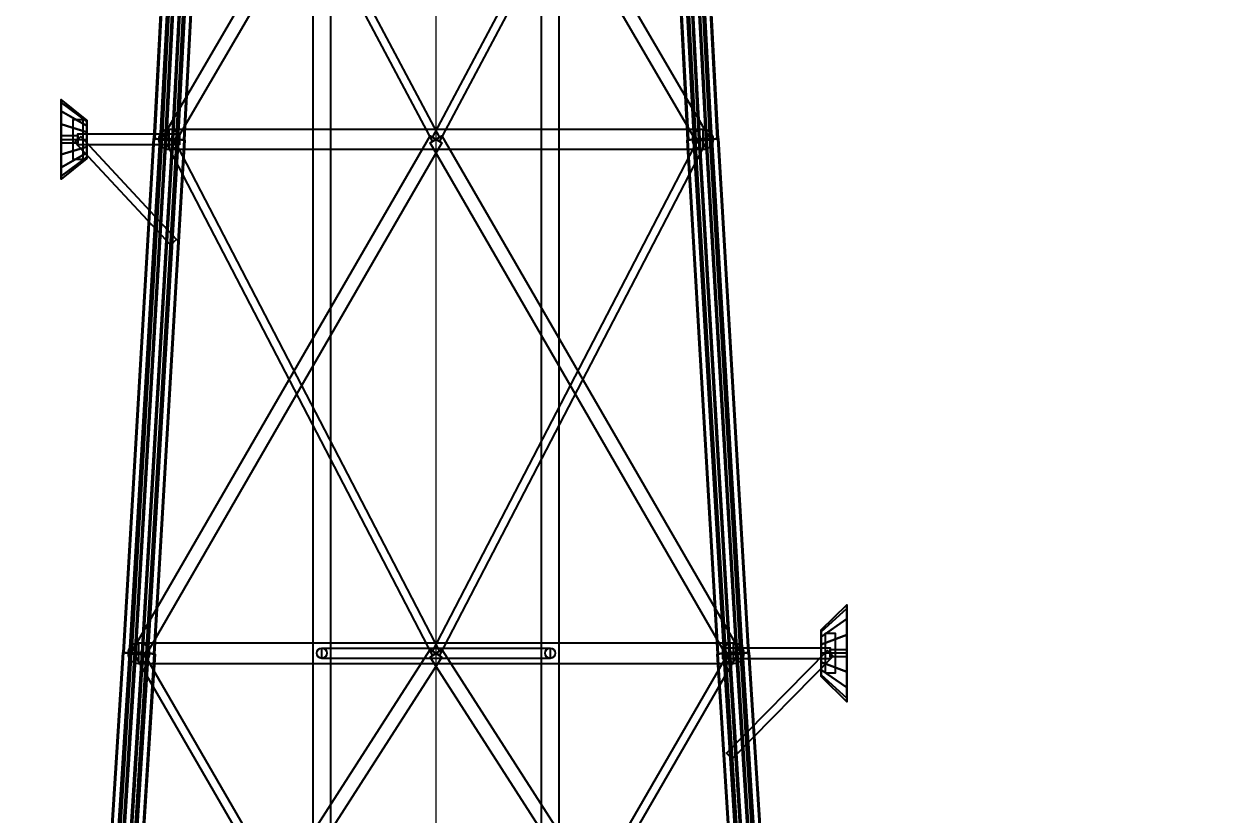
# Model space of a CAD drawing. Header units: millimetres. Extents: x -84906 to 117550, y -3000 to 338000.
# Drawn here: x -7214 to 13975, y 197171 to 211017 of the extents above; entities that cross this region are included whole.
import ezdxf

# ---------------------------------------------------------------- set-up
doc = ezdxf.new("R2010")
doc.units = ezdxf.units.MM
for name, color, linetype, lineweight in [('D-BMK-AXIS', 7, 'Continuous', 13), ('D-STR-CORE', 7, 'Continuous', 25), ('D-STR-DIM', 7, 'Continuous', 13), ('D-STR-STRC', 7, 'Continuous', 25)]:
    doc.layers.add(name, color=color, linetype=linetype, lineweight=lineweight)
doc.styles.add('OpenSansCondensed-Light', font='OpenSansCondensed-Light.ttf')
doc.styles.add('TOWER_UNICODE', font='Arial Unicode.ttf')
doc.dimstyles.new('EZDXF', dxfattribs={"dimtxt": 0.25, "dimasz": 0.175, "dimexe": 0.375, "dimexo": 0.125, "dimgap": 0.1, "dimtad": 1, "dimlfac": 100, "dimzin": 12, "dimdsep": 46, "dimtxsty": 'OpenSansCondensed-Light', "dimblk": 'ARCHTICK', "dimcen": 2.5, "dimazin": 3, "dimtfac": 0.5, "dimtmove": 2, "dimatfit": 3})

# ---------------------------------------------------------------- blocks, each defined once
blk = doc.blocks.new('_ARCHTICK')
at = {"color": 0, "linetype": 'BYBLOCK', "const_width": 0.15}
blk.add_lwpolyline([(-0.5, -0.5), (0.5, 0.5)], dxfattribs=at)

msp = doc.modelspace()

# ---------------------------------------------------------------- linework, layer by layer
at = {"layer": 'D-BMK-AXIS'}
msp.add_line((0, -3000), (0, 338000), dxfattribs=at)
at = {"layer": 'D-STR-CORE'}
for points in [[(-2160, 18300), (-1840, 18300), (-1840, 224550), (-2160, 224550)], [(-2160, 18300), (-1840, 18300), (-1840, 224550), (-2160, 224550)], [(1840, 18300), (2160, 18300), (2160, 224550), (1840, 224550)], [(1840, 18300), (2160, 18300), (2160, 224550), (1840, 224550)], [(-2000, 200090), (2000, 200090), (2000, 199910), (-2000, 199910)], [(2000, 199910), (-2000, 199910), (-2000, 200090), (2000, 200090)]]:
    msp.add_lwpolyline(points, close=True, dxfattribs=at)
for centre in [(-2000, 200000), (2000, 200000)]:
    msp.add_circle(centre, 90, dxfattribs=at)
at = {"layer": 'D-STR-STRC'}
for points in [[(-4736.6, 208989.2), (-4940.1, 209010.8), (-4516, 217010.8), (-4312.4, 216989.2)], [(-4940.1, 209010.8), (-4927.4, 209010.8), (-4503.3, 217010.8), (-4516, 217010.8)], [(-4927.4, 209010.8), (-4940.1, 209010.8), (-4516, 217010.8), (-4503.3, 217010.8)], [(-4940.1, 209010.8), (-4736.6, 208989.2), (-4312.4, 216989.2), (-4516, 217010.8)], [(-4927.4, 209010.8), (-4830.6, 209000.5), (-4406.4, 217000.5), (-4503.3, 217010.8)], [(-4830.6, 209000.5), (-4927.4, 209010.8), (-4503.3, 217010.8), (-4406.4, 217000.5)], [(-4830.6, 209000.5), (-4526.8, 209000.5), (-4102.7, 217000.5), (-4406.4, 217000.5)], [(-4526.8, 209000.5), (-4830.6, 209000.5), (-4406.4, 217000.5), (-4102.7, 217000.5)], [(-4516.9, 208999.5), (-4820.7, 208999.5), (-4396.6, 216999.5), (-4092.8, 216999.5)], [(-4820.7, 208999.5), (-4723.9, 208989.2), (-4299.7, 216989.2), (-4396.6, 216999.5)], [(-4723.9, 208989.2), (-4820.7, 208999.5), (-4396.6, 216999.5), (-4299.7, 216989.2)], [(-4820.7, 208999.5), (-4516.9, 208999.5), (-4092.8, 216999.5), (-4396.6, 216999.5)], [(-4790, 209006.2), (-4365.8, 217006.2), (-4133.4, 216993.8), (-4557.5, 208993.8)], [(-4133.4, 216993.8), (-4557.5, 208993.8), (-4790, 209006.2), (-4365.8, 217006.2)], [(-4774.2, 209058.7), (-100.5, 217058.7), (100.5, 216941.3), (-4573.2, 208941.3)], [(100.5, 216941.3), (-4573.2, 208941.3), (-4774.2, 209058.7), (-100.5, 217058.7)], [(-4743.5, 209003.7), (-4319.4, 217003.7), (-4179.9, 216996.3), (-4604, 208996.3)], [(-4179.9, 216996.3), (-4604, 208996.3), (-4743.5, 209003.7), (-4319.4, 217003.7)], [(-4723.9, 208989.2), (-4736.6, 208989.2), (-4312.4, 216989.2), (-4299.7, 216989.2)], [(-4736.6, 208989.2), (-4723.9, 208989.2), (-4299.7, 216989.2), (-4312.4, 216989.2)], [(-4526.8, 209000.5), (-4623.6, 209010.8), (-4199.5, 217010.8), (-4102.7, 217000.5)], [(-4623.6, 209010.8), (-4610.9, 209010.8), (-4186.8, 217010.8), (-4199.5, 217010.8)], [(-4610.9, 209010.8), (-4623.6, 209010.8), (-4199.5, 217010.8), (-4186.8, 217010.8)], [(-4623.6, 209010.8), (-4526.8, 209000.5), (-4102.7, 217000.5), (-4199.5, 217010.8)], [(-4610.9, 209010.8), (-4407.4, 208989.2), (-3983.2, 216989.2), (-4186.8, 217010.8)], [(-4407.4, 208989.2), (-4610.9, 209010.8), (-4186.8, 217010.8), (-3983.2, 216989.2)], [(-4420.1, 208989.2), (-4516.9, 208999.5), (-4092.8, 216999.5), (-3995.9, 216989.2)], [(-4516.9, 208999.5), (-4420.1, 208989.2), (-3995.9, 216989.2), (-4092.8, 216999.5)], [(-4407.4, 208989.2), (-4420.1, 208989.2), (-3995.9, 216989.2), (-3983.2, 216989.2)], [(-4420.1, 208989.2), (-4407.4, 208989.2), (-3983.2, 216989.2), (-3995.9, 216989.2)], [(-4187.9, 217032.8), (61.7, 209032.8), (-61.7, 208967.2), (-4311.3, 216967.2)], [(-61.7, 208967.2), (-4311.3, 216967.2), (-4187.9, 217032.8), (61.7, 209032.8)], [(100.5, 217058.7), (4774.2, 209058.7), (4573.2, 208941.3), (-100.5, 216941.3)], [(4573.2, 208941.3), (-100.5, 216941.3), (100.5, 217058.7), (4774.2, 209058.7)], [(-61.7, 209032.8), (4187.9, 217032.8), (4311.3, 216967.2), (61.7, 208967.2)], [(4311.3, 216967.2), (61.7, 208967.2), (-61.7, 209032.8), (4187.9, 217032.8)], [(4407.4, 208989.2), (4610.9, 209010.8), (4186.8, 217010.8), (3983.2, 216989.2)], [(4610.9, 209010.8), (4407.4, 208989.2), (3983.2, 216989.2), (4186.8, 217010.8)], [(4420.1, 208989.2), (4407.4, 208989.2), (3983.2, 216989.2), (3995.9, 216989.2)], [(4407.4, 208989.2), (4420.1, 208989.2), (3995.9, 216989.2), (3983.2, 216989.2)], [(4516.9, 208999.5), (4420.1, 208989.2), (3995.9, 216989.2), (4092.8, 216999.5)], [(4420.1, 208989.2), (4516.9, 208999.5), (4092.8, 216999.5), (3995.9, 216989.2)], [(4820.7, 208999.5), (4516.9, 208999.5), (4092.8, 216999.5), (4396.6, 216999.5)], [(4516.9, 208999.5), (4820.7, 208999.5), (4396.6, 216999.5), (4092.8, 216999.5)], [(4623.6, 209010.8), (4526.8, 209000.5), (4102.7, 217000.5), (4199.5, 217010.8)], [(4526.8, 209000.5), (4623.6, 209010.8), (4199.5, 217010.8), (4102.7, 217000.5)], [(4526.8, 209000.5), (4830.6, 209000.5), (4406.4, 217000.5), (4102.7, 217000.5)], [(4830.6, 209000.5), (4526.8, 209000.5), (4102.7, 217000.5), (4406.4, 217000.5)], [(4557.5, 208993.8), (4133.4, 216993.8), (4365.8, 217006.2), (4790, 209006.2)], [(4365.8, 217006.2), (4790, 209006.2), (4557.5, 208993.8), (4133.4, 216993.8)], [(4604, 208996.3), (4179.9, 216996.3), (4319.4, 217003.7), (4743.5, 209003.7)], [(4319.4, 217003.7), (4743.5, 209003.7), (4604, 208996.3), (4179.9, 216996.3)], [(4610.9, 209010.8), (4623.6, 209010.8), (4199.5, 217010.8), (4186.8, 217010.8)], [(4623.6, 209010.8), (4610.9, 209010.8), (4186.8, 217010.8), (4199.5, 217010.8)], [(4723.9, 208989.2), (4820.7, 208999.5), (4396.6, 216999.5), (4299.7, 216989.2)], [(4820.7, 208999.5), (4723.9, 208989.2), (4299.7, 216989.2), (4396.6, 216999.5)], [(4736.6, 208989.2), (4723.9, 208989.2), (4299.7, 216989.2), (4312.4, 216989.2)], [(4723.9, 208989.2), (4736.6, 208989.2), (4312.4, 216989.2), (4299.7, 216989.2)], [(4940.1, 209010.8), (4736.6, 208989.2), (4312.4, 216989.2), (4516, 217010.8)], [(4736.6, 208989.2), (4940.1, 209010.8), (4516, 217010.8), (4312.4, 216989.2)], [(4830.6, 209000.5), (4927.4, 209010.8), (4503.3, 217010.8), (4406.4, 217000.5)], [(4927.4, 209010.8), (4830.6, 209000.5), (4406.4, 217000.5), (4503.3, 217010.8)], [(4927.4, 209010.8), (4940.1, 209010.8), (4516, 217010.8), (4503.3, 217010.8)], [(4940.1, 209010.8), (4927.4, 209010.8), (4503.3, 217010.8), (4516, 217010.8)], [(-6566.2, 209000), (-6566.2, 209267.9), (-6566.2, 209495), (-6566.2, 209646.7), (-6566.2, 209700), (-6566.2, 209646.7), (-6566.2, 209495), (-6566.2, 209267.9), (-6566.2, 209000), (-6566.2, 208732.1), (-6566.2, 208505), (-6566.2, 208353.3), (-6566.2, 208300), (-6566.2, 208353.3), (-6566.2, 208505), (-6566.2, 208732.1)], [(-6116.2, 209310.4), (-6116.2, 209336), (-6566.2, 209700), (-6566.2, 209646.7)], [(-6116.2, 209237.6), (-6116.2, 209310.4), (-6566.2, 209646.7), (-6566.2, 209495)], [(-6116.2, 209128.6), (-6116.2, 209237.6), (-6566.2, 209495), (-6566.2, 209267.9)], [(-6116.2, 209000), (-6116.2, 209128.6), (-6566.2, 209267.9), (-6566.2, 209000)], [(-6358.7, 208650), (-6358.7, 209350), (-6188.7, 209350), (-6188.7, 208650)], [(-6116.2, 209000), (-6116.2, 209128.6), (-6116.2, 209237.6), (-6116.2, 209310.4), (-6116.2, 209336), (-6116.2, 209310.4), (-6116.2, 209237.6), (-6116.2, 209128.6), (-6116.2, 209000), (-6116.2, 208871.4), (-6116.2, 208762.4), (-6116.2, 208689.6), (-6116.2, 208664), (-6116.2, 208689.6), (-6116.2, 208762.4), (-6116.2, 208871.4)], [(-4673.7, 209180), (4673.7, 209180), (4673.7, 208820), (-4673.7, 208820)], [(4673.7, 208820), (-4673.7, 208820), (-4673.7, 209180), (4673.7, 209180)], [(-6273.7, 208935), (-6566.2, 208935), (-6566.2, 209065), (-6273.7, 209065)], [(-6116.2, 209000), (-6116.2, 208871.4), (-6566.2, 208732.1), (-6566.2, 209000)], [(-4651.3, 207152.3), (-6325, 208952.3), (-6222.5, 209047.7), (-4548.7, 207247.7)], [(-4493.7, 208905), (-6273.7, 208905), (-6273.7, 209095), (-4493.7, 209095)], [(-5269.9, 199987.6), (-5479.6, 200012.4), (-4948.3, 209012.4), (-4738.6, 208987.6)], [(-5479.6, 200012.4), (-5466.9, 200012.4), (-4935.6, 209012.4), (-4948.3, 209012.4)], [(-5466.9, 200012.4), (-5479.6, 200012.4), (-4948.3, 209012.4), (-4935.6, 209012.4)], [(-5479.6, 200012.4), (-5269.9, 199987.6), (-4738.6, 208987.6), (-4948.3, 209012.4)], [(-5466.9, 200012.4), (-5366.9, 200000.6), (-4835.7, 209000.6), (-4935.6, 209012.4)], [(-5366.9, 200000.6), (-5466.9, 200012.4), (-4935.6, 209012.4), (-4835.7, 209000.6)], [(-5366.9, 200000.6), (-5053, 200000.6), (-4521.7, 209000.6), (-4835.7, 209000.6)], [(-5053, 200000.6), (-5366.9, 200000.6), (-4835.7, 209000.6), (-4521.7, 209000.6)], [(-5043.1, 199999.4), (-5357.1, 199999.4), (-4825.8, 208999.4), (-4511.8, 208999.4)], [(-5357.1, 199999.4), (-5257.2, 199987.6), (-4725.9, 208987.6), (-4825.8, 208999.4)], [(-5257.2, 199987.6), (-5357.1, 199999.4), (-4825.8, 208999.4), (-4725.9, 208987.6)], [(-5357.1, 199999.4), (-5043.1, 199999.4), (-4511.8, 208999.4), (-4825.8, 208999.4)], [(-5324.8, 200007.1), (-4793.5, 209007.1), (-4554, 208992.9), (-5085.2, 199992.9)], [(-4554, 208992.9), (-5085.2, 199992.9), (-5324.8, 200007.1), (-4793.5, 209007.1)], [(-5308.9, 200060.1), (-103.9, 209060.1), (103.9, 208939.9), (-5101.2, 199939.9)], [(103.9, 208939.9), (-5101.2, 199939.9), (-5308.9, 200060.1), (-103.9, 209060.1)], [(-5276.9, 200004.2), (-4745.6, 209004.2), (-4601.9, 208995.8), (-5133.2, 199995.8)], [(-4601.9, 208995.8), (-5133.2, 199995.8), (-5276.9, 200004.2), (-4745.6, 209004.2)], [(-5257.2, 199987.6), (-5269.9, 199987.6), (-4738.6, 208987.6), (-4725.9, 208987.6)], [(-5269.9, 199987.6), (-5257.2, 199987.6), (-4725.9, 208987.6), (-4738.6, 208987.6)], [(-5053, 200000.6), (-5152.9, 200012.4), (-4621.6, 209012.4), (-4521.7, 209000.6)], [(-5152.9, 200012.4), (-5140.2, 200012.4), (-4608.9, 209012.4), (-4621.6, 209012.4)], [(-5140.2, 200012.4), (-5152.9, 200012.4), (-4621.6, 209012.4), (-4608.9, 209012.4)], [(-5152.9, 200012.4), (-5053, 200000.6), (-4521.7, 209000.6), (-4621.6, 209012.4)], [(-5140.2, 200012.4), (-4930.5, 199987.6), (-4399.2, 208987.6), (-4608.9, 209012.4)], [(-4930.5, 199987.6), (-5140.2, 200012.4), (-4608.9, 209012.4), (-4399.2, 208987.6)], [(-4943.2, 199987.6), (-5043.1, 199999.4), (-4511.8, 208999.4), (-4411.9, 208987.6)], [(-5043.1, 199999.4), (-4943.2, 199987.6), (-4411.9, 208987.6), (-4511.8, 208999.4)], [(-4738.6, 208987.6), (-4948.3, 209012.4), (-4935.6, 209012.4), (-4835.7, 209000.6), (-4521.7, 209000.6), (-4621.6, 209012.4), (-4608.9, 209012.4), (-4399.2, 208987.6), (-4411.9, 208987.6), (-4511.8, 208999.4), (-4825.8, 208999.4), (-4725.9, 208987.6)], [(-4399.2, 208987.6), (-4608.9, 209012.4), (-4621.6, 209012.4), (-4521.7, 209000.6), (-4835.7, 209000.6), (-4935.6, 209012.4), (-4948.3, 209012.4), (-4738.6, 208987.6), (-4725.9, 208987.6), (-4825.8, 208999.4), (-4511.8, 208999.4), (-4411.9, 208987.6)], [(-4930.5, 199987.6), (-4943.2, 199987.6), (-4411.9, 208987.6), (-4399.2, 208987.6)], [(-4943.2, 199987.6), (-4930.5, 199987.6), (-4399.2, 208987.6), (-4411.9, 208987.6)], [(-4736.6, 208989.2), (-4940.1, 209010.8), (-4927.4, 209010.8), (-4830.6, 209000.5), (-4526.8, 209000.5), (-4623.6, 209010.8), (-4610.9, 209010.8), (-4407.4, 208989.2), (-4420.1, 208989.2), (-4516.9, 208999.5), (-4820.7, 208999.5), (-4723.9, 208989.2)], [(-4407.4, 208989.2), (-4610.9, 209010.8), (-4623.6, 209010.8), (-4526.8, 209000.5), (-4830.6, 209000.5), (-4927.4, 209010.8), (-4940.1, 209010.8), (-4736.6, 208989.2), (-4723.9, 208989.2), (-4820.7, 208999.5), (-4516.9, 208999.5), (-4420.1, 208989.2)], [(-4609.8, 209033.2), (63.9, 200033.2), (-63.9, 199966.8), (-4737.6, 208966.8)], [(-63.9, 199966.8), (-4737.6, 208966.8), (-4609.8, 209033.2), (63.9, 200033.2)], [(103.9, 209060.1), (5308.9, 200060.1), (5101.2, 199939.9), (-103.9, 208939.9)], [(5101.2, 199939.9), (-103.9, 208939.9), (103.9, 209060.1), (5308.9, 200060.1)], [(-63.9, 200033.2), (4609.8, 209033.2), (4737.6, 208966.8), (63.9, 199966.8)], [(4737.6, 208966.8), (63.9, 199966.8), (-63.9, 200033.2), (4609.8, 209033.2)], [(4399.2, 208987.6), (4608.9, 209012.4), (4621.6, 209012.4), (4521.7, 209000.6), (4835.7, 209000.6), (4935.6, 209012.4), (4948.3, 209012.4), (4738.6, 208987.6), (4725.9, 208987.6), (4825.8, 208999.4), (4511.8, 208999.4), (4411.9, 208987.6)], [(4930.5, 199987.6), (5140.2, 200012.4), (4608.9, 209012.4), (4399.2, 208987.6)], [(4738.6, 208987.6), (4948.3, 209012.4), (4935.6, 209012.4), (4835.7, 209000.6), (4521.7, 209000.6), (4621.6, 209012.4), (4608.9, 209012.4), (4399.2, 208987.6), (4411.9, 208987.6), (4511.8, 208999.4), (4825.8, 208999.4), (4725.9, 208987.6)], [(5140.2, 200012.4), (4930.5, 199987.6), (4399.2, 208987.6), (4608.9, 209012.4)], [(4943.2, 199987.6), (4930.5, 199987.6), (4399.2, 208987.6), (4411.9, 208987.6)], [(4930.5, 199987.6), (4943.2, 199987.6), (4411.9, 208987.6), (4399.2, 208987.6)], [(4407.4, 208989.2), (4610.9, 209010.8), (4623.6, 209010.8), (4526.8, 209000.5), (4830.6, 209000.5), (4927.4, 209010.8), (4940.1, 209010.8), (4736.6, 208989.2), (4723.9, 208989.2), (4820.7, 208999.5), (4516.9, 208999.5), (4420.1, 208989.2)], [(4736.6, 208989.2), (4940.1, 209010.8), (4927.4, 209010.8), (4830.6, 209000.5), (4526.8, 209000.5), (4623.6, 209010.8), (4610.9, 209010.8), (4407.4, 208989.2), (4420.1, 208989.2), (4516.9, 208999.5), (4820.7, 208999.5), (4723.9, 208989.2)], [(5043.1, 199999.4), (4943.2, 199987.6), (4411.9, 208987.6), (4511.8, 208999.4)], [(4943.2, 199987.6), (5043.1, 199999.4), (4511.8, 208999.4), (4411.9, 208987.6)], [(5357.1, 199999.4), (5043.1, 199999.4), (4511.8, 208999.4), (4825.8, 208999.4)], [(5043.1, 199999.4), (5357.1, 199999.4), (4825.8, 208999.4), (4511.8, 208999.4)], [(5152.9, 200012.4), (5053, 200000.6), (4521.7, 209000.6), (4621.6, 209012.4)], [(5053, 200000.6), (5152.9, 200012.4), (4621.6, 209012.4), (4521.7, 209000.6)], [(5053, 200000.6), (5366.9, 200000.6), (4835.7, 209000.6), (4521.7, 209000.6)], [(5366.9, 200000.6), (5053, 200000.6), (4521.7, 209000.6), (4835.7, 209000.6)], [(5085.2, 199992.9), (4554, 208992.9), (4793.5, 209007.1), (5324.8, 200007.1)], [(4793.5, 209007.1), (5324.8, 200007.1), (5085.2, 199992.9), (4554, 208992.9)], [(5133.2, 199995.8), (4601.9, 208995.8), (4745.6, 209004.2), (5276.9, 200004.2)], [(4745.6, 209004.2), (5276.9, 200004.2), (5133.2, 199995.8), (4601.9, 208995.8)], [(5140.2, 200012.4), (5152.9, 200012.4), (4621.6, 209012.4), (4608.9, 209012.4)], [(5152.9, 200012.4), (5140.2, 200012.4), (4608.9, 209012.4), (4621.6, 209012.4)], [(5257.2, 199987.6), (5357.1, 199999.4), (4825.8, 208999.4), (4725.9, 208987.6)], [(5357.1, 199999.4), (5257.2, 199987.6), (4725.9, 208987.6), (4825.8, 208999.4)], [(5269.9, 199987.6), (5257.2, 199987.6), (4725.9, 208987.6), (4738.6, 208987.6)], [(5257.2, 199987.6), (5269.9, 199987.6), (4738.6, 208987.6), (4725.9, 208987.6)], [(5479.6, 200012.4), (5269.9, 199987.6), (4738.6, 208987.6), (4948.3, 209012.4)], [(5269.9, 199987.6), (5479.6, 200012.4), (4948.3, 209012.4), (4738.6, 208987.6)], [(5366.9, 200000.6), (5466.9, 200012.4), (4935.6, 209012.4), (4835.7, 209000.6)], [(5466.9, 200012.4), (5366.9, 200000.6), (4835.7, 209000.6), (4935.6, 209012.4)], [(5466.9, 200012.4), (5479.6, 200012.4), (4948.3, 209012.4), (4935.6, 209012.4)], [(5479.6, 200012.4), (5466.9, 200012.4), (4935.6, 209012.4), (4948.3, 209012.4)], [(-6116.2, 208871.4), (-6116.2, 208762.4), (-6566.2, 208505), (-6566.2, 208732.1)], [(-6116.2, 208762.4), (-6116.2, 208689.6), (-6566.2, 208353.3), (-6566.2, 208505)], [(-6116.2, 208689.6), (-6116.2, 208664), (-6566.2, 208300), (-6566.2, 208353.3)], [(6747.5, 200376.9), (6747.5, 200408), (7197.5, 200850), (7197.5, 200785.3)], [(6747.5, 200288.5), (6747.5, 200376.9), (7197.5, 200785.3), (7197.5, 200601)], [(7197.5, 200000), (7197.5, 200325.3), (7197.5, 200601), (7197.5, 200785.3), (7197.5, 200850), (7197.5, 200785.3), (7197.5, 200601), (7197.5, 200325.3), (7197.5, 200000), (7197.5, 199674.7), (7197.5, 199399), (7197.5, 199214.7), (7197.5, 199150), (7197.5, 199214.7), (7197.5, 199399), (7197.5, 199674.7)], [(6747.5, 200156.1), (6747.5, 200288.5), (7197.5, 200601), (7197.5, 200325.3)], [(6747.5, 200000), (6747.5, 200156.1), (6747.5, 200288.5), (6747.5, 200376.9), (6747.5, 200408), (6747.5, 200376.9), (6747.5, 200288.5), (6747.5, 200156.1), (6747.5, 200000), (6747.5, 199843.9), (6747.5, 199711.5), (6747.5, 199623.1), (6747.5, 199592), (6747.5, 199623.1), (6747.5, 199711.5), (6747.5, 199843.9)], [(6747.5, 200000), (6747.5, 200156.1), (7197.5, 200325.3), (7197.5, 200000)], [(6820, 199650), (6820, 200350), (6990, 200350), (6990, 199650)], [(-5877.8, 191066.7), (-104, 200066.7), (104, 199933.3), (-5669.8, 190933.3)], [(104, 199933.3), (-5669.8, 190933.3), (-5877.8, 191066.7), (-104, 200066.7)], [(-5140.8, 200037.1), (64.2, 191037.1), (-64.2, 190962.9), (-5269.2, 199962.9)], [(-64.2, 190962.9), (-5269.2, 199962.9), (-5140.8, 200037.1), (64.2, 191037.1)], [(-5205, 200184.5), (5205, 200184.5), (5205, 199815.5), (-5205, 199815.5)], [(5205, 199815.5), (-5205, 199815.5), (-5205, 200184.5), (5205, 200184.5)], [(104, 200066.7), (5877.8, 191066.7), (5669.8, 190933.3), (-104, 199933.3)], [(5669.8, 190933.3), (-104, 199933.3), (104, 200066.7), (5877.8, 191066.7)], [(-64.2, 191037.1), (5140.8, 200037.1), (5269.2, 199962.9), (64.2, 190962.9)], [(5269.2, 199962.9), (64.2, 190962.9), (-64.2, 191037.1), (5140.8, 200037.1)], [(5025, 200095), (6905, 200095), (6905, 199905), (5025, 199905)], [(5088.8, 198249), (6855.1, 200049), (6955, 199951), (5188.8, 198151)], [(6905, 200065), (7197.5, 200065), (7197.5, 199935), (6905, 199935)], [(-5840.7, 190986.4), (-6056.5, 191013.6), (-5487.8, 200013.6), (-5271.9, 199986.4)], [(-6056.5, 191013.6), (-6043.8, 191013.6), (-5475, 200013.6), (-5487.8, 200013.6)], [(-6043.8, 191013.6), (-6056.5, 191013.6), (-5487.8, 200013.6), (-5475, 200013.6)], [(-6056.5, 191013.6), (-5840.7, 190986.4), (-5271.9, 199986.4), (-5487.8, 200013.6)], [(-6043.8, 191013.6), (-5940.8, 191000.6), (-5372, 200000.6), (-5475, 200013.6)], [(-5940.8, 191000.6), (-6043.8, 191013.6), (-5475, 200013.6), (-5372, 200000.6)], [(-5940.8, 191000.6), (-5616.7, 191000.6), (-5047.9, 200000.6), (-5372, 200000.6)], [(-5616.7, 191000.6), (-5940.8, 191000.6), (-5372, 200000.6), (-5047.9, 200000.6)], [(-5606.8, 190999.4), (-5930.9, 190999.4), (-5362.2, 199999.4), (-5038, 199999.4)], [(-5930.9, 190999.4), (-5827.9, 190986.4), (-5259.2, 199986.4), (-5362.2, 199999.4)], [(-5827.9, 190986.4), (-5930.9, 190999.4), (-5362.2, 199999.4), (-5259.2, 199986.4)], [(-5930.9, 190999.4), (-5606.8, 190999.4), (-5038, 199999.4), (-5362.2, 199999.4)], [(-5897.2, 191007.8), (-5328.4, 200007.8), (-5081.7, 199992.2), (-5650.4, 190992.2)], [(-5081.7, 199992.2), (-5650.4, 190992.2), (-5897.2, 191007.8), (-5328.4, 200007.8)], [(-5847.8, 191004.7), (-5279, 200004.7), (-5131, 199995.3), (-5699.8, 190995.3)], [(-5131, 199995.3), (-5699.8, 190995.3), (-5847.8, 191004.7), (-5279, 200004.7)], [(-5827.9, 190986.4), (-5840.7, 190986.4), (-5271.9, 199986.4), (-5259.2, 199986.4)], [(-5840.7, 190986.4), (-5827.9, 190986.4), (-5259.2, 199986.4), (-5271.9, 199986.4)], [(-5616.7, 191000.6), (-5719.7, 191013.6), (-5150.9, 200013.6), (-5047.9, 200000.6)], [(-5719.7, 191013.6), (-5706.9, 191013.6), (-5138.2, 200013.6), (-5150.9, 200013.6)], [(-5706.9, 191013.6), (-5719.7, 191013.6), (-5150.9, 200013.6), (-5138.2, 200013.6)], [(-5719.7, 191013.6), (-5616.7, 191000.6), (-5047.9, 200000.6), (-5150.9, 200013.6)], [(-5706.9, 191013.6), (-5491.1, 190986.4), (-4922.3, 199986.4), (-5138.2, 200013.6)], [(-5491.1, 190986.4), (-5706.9, 191013.6), (-5138.2, 200013.6), (-4922.3, 199986.4)], [(-5503.8, 190986.4), (-5606.8, 190999.4), (-5038, 199999.4), (-4935, 199986.4)], [(-5606.8, 190999.4), (-5503.8, 190986.4), (-4935, 199986.4), (-5038, 199999.4)], [(-5491.1, 190986.4), (-5503.8, 190986.4), (-4935, 199986.4), (-4922.3, 199986.4)], [(-5503.8, 190986.4), (-5491.1, 190986.4), (-4922.3, 199986.4), (-4935, 199986.4)], [(-5271.9, 199986.4), (-5487.8, 200013.6), (-5475, 200013.6), (-5372, 200000.6), (-5047.9, 200000.6), (-5150.9, 200013.6), (-5138.2, 200013.6), (-4922.3, 199986.4), (-4935, 199986.4), (-5038, 199999.4), (-5362.2, 199999.4), (-5259.2, 199986.4)], [(-4922.3, 199986.4), (-5138.2, 200013.6), (-5150.9, 200013.6), (-5047.9, 200000.6), (-5372, 200000.6), (-5475, 200013.6), (-5487.8, 200013.6), (-5271.9, 199986.4), (-5259.2, 199986.4), (-5362.2, 199999.4), (-5038, 199999.4), (-4935, 199986.4)], [(-5269.9, 199987.6), (-5479.6, 200012.4), (-5466.9, 200012.4), (-5366.9, 200000.6), (-5053, 200000.6), (-5152.9, 200012.4), (-5140.2, 200012.4), (-4930.5, 199987.6), (-4943.2, 199987.6), (-5043.1, 199999.4), (-5357.1, 199999.4), (-5257.2, 199987.6)], [(-4930.5, 199987.6), (-5140.2, 200012.4), (-5152.9, 200012.4), (-5053, 200000.6), (-5366.9, 200000.6), (-5466.9, 200012.4), (-5479.6, 200012.4), (-5269.9, 199987.6), (-5257.2, 199987.6), (-5357.1, 199999.4), (-5043.1, 199999.4), (-4943.2, 199987.6)], [(4922.3, 199986.4), (5138.2, 200013.6), (5150.9, 200013.6), (5047.9, 200000.6), (5372, 200000.6), (5475, 200013.6), (5487.8, 200013.6), (5271.9, 199986.4), (5259.2, 199986.4), (5362.2, 199999.4), (5038, 199999.4), (4935, 199986.4)], [(5491.1, 190986.4), (5706.9, 191013.6), (5138.2, 200013.6), (4922.3, 199986.4)], [(5271.9, 199986.4), (5487.8, 200013.6), (5475, 200013.6), (5372, 200000.6), (5047.9, 200000.6), (5150.9, 200013.6), (5138.2, 200013.6), (4922.3, 199986.4), (4935, 199986.4), (5038, 199999.4), (5362.2, 199999.4), (5259.2, 199986.4)], [(5706.9, 191013.6), (5491.1, 190986.4), (4922.3, 199986.4), (5138.2, 200013.6)], [(5503.8, 190986.4), (5491.1, 190986.4), (4922.3, 199986.4), (4935, 199986.4)], [(5491.1, 190986.4), (5503.8, 190986.4), (4935, 199986.4), (4922.3, 199986.4)], [(4930.5, 199987.6), (5140.2, 200012.4), (5152.9, 200012.4), (5053, 200000.6), (5366.9, 200000.6), (5466.9, 200012.4), (5479.6, 200012.4), (5269.9, 199987.6), (5257.2, 199987.6), (5357.1, 199999.4), (5043.1, 199999.4), (4943.2, 199987.6)], [(5269.9, 199987.6), (5479.6, 200012.4), (5466.9, 200012.4), (5366.9, 200000.6), (5053, 200000.6), (5152.9, 200012.4), (5140.2, 200012.4), (4930.5, 199987.6), (4943.2, 199987.6), (5043.1, 199999.4), (5357.1, 199999.4), (5257.2, 199987.6)], [(5606.8, 190999.4), (5503.8, 190986.4), (4935, 199986.4), (5038, 199999.4)], [(5503.8, 190986.4), (5606.8, 190999.4), (5038, 199999.4), (4935, 199986.4)], [(5930.9, 190999.4), (5606.8, 190999.4), (5038, 199999.4), (5362.2, 199999.4)], [(5606.8, 190999.4), (5930.9, 190999.4), (5362.2, 199999.4), (5038, 199999.4)], [(5719.7, 191013.6), (5616.7, 191000.6), (5047.9, 200000.6), (5150.9, 200013.6)], [(5616.7, 191000.6), (5719.7, 191013.6), (5150.9, 200013.6), (5047.9, 200000.6)], [(5616.7, 191000.6), (5940.8, 191000.6), (5372, 200000.6), (5047.9, 200000.6)], [(5940.8, 191000.6), (5616.7, 191000.6), (5047.9, 200000.6), (5372, 200000.6)], [(5650.4, 190992.2), (5081.7, 199992.2), (5328.4, 200007.8), (5897.2, 191007.8)], [(5328.4, 200007.8), (5897.2, 191007.8), (5650.4, 190992.2), (5081.7, 199992.2)], [(5699.8, 190995.3), (5131, 199995.3), (5279, 200004.7), (5847.8, 191004.7)], [(5279, 200004.7), (5847.8, 191004.7), (5699.8, 190995.3), (5131, 199995.3)], [(5706.9, 191013.6), (5719.7, 191013.6), (5150.9, 200013.6), (5138.2, 200013.6)], [(5719.7, 191013.6), (5706.9, 191013.6), (5138.2, 200013.6), (5150.9, 200013.6)], [(5827.9, 190986.4), (5930.9, 190999.4), (5362.2, 199999.4), (5259.2, 199986.4)], [(5930.9, 190999.4), (5827.9, 190986.4), (5259.2, 199986.4), (5362.2, 199999.4)], [(5840.7, 190986.4), (5827.9, 190986.4), (5259.2, 199986.4), (5271.9, 199986.4)], [(5827.9, 190986.4), (5840.7, 190986.4), (5271.9, 199986.4), (5259.2, 199986.4)], [(6056.5, 191013.6), (5840.7, 190986.4), (5271.9, 199986.4), (5487.8, 200013.6)], [(5840.7, 190986.4), (6056.5, 191013.6), (5487.8, 200013.6), (5271.9, 199986.4)], [(5940.8, 191000.6), (6043.8, 191013.6), (5475, 200013.6), (5372, 200000.6)], [(6043.8, 191013.6), (5940.8, 191000.6), (5372, 200000.6), (5475, 200013.6)], [(6043.8, 191013.6), (6056.5, 191013.6), (5487.8, 200013.6), (5475, 200013.6)], [(6056.5, 191013.6), (6043.8, 191013.6), (5475, 200013.6), (5487.8, 200013.6)], [(6747.5, 200000), (6747.5, 199843.9), (7197.5, 199674.7), (7197.5, 200000)], [(6747.5, 199843.9), (6747.5, 199711.5), (7197.5, 199399), (7197.5, 199674.7)], [(6747.5, 199711.5), (6747.5, 199623.1), (7197.5, 199214.7), (7197.5, 199399)], [(6747.5, 199623.1), (6747.5, 199592), (7197.5, 199150), (7197.5, 199214.7)]]:
    msp.add_lwpolyline(points, close=True, dxfattribs=at)
for centre, radius in [((-4673.7, 209000), 180), ((4673.7, 209000), 180), ((-5205, 200000), 184.5), ((5205, 200000), 184.5)]:
    msp.add_circle(centre, radius, dxfattribs=at)

# ---------------------------------------------------------------- dimensions: what is measured, and where the dimension line sits
at = {"layer": 'D-STR-DIM'}
for base, p2 in [((-79000, 0), (0, 333000)), ((116500, 0), (0, 223550))]:
    msp.add_linear_dim(base=base, p1=(0, 0), p2=p2, angle=90, dimstyle='EZDXF', override={"dimtxt": 4200, "dimasz": 1875, "dimexe": 1050, "dimexo": 900, "dimgap": 1050, "dimtad": 1, "dimdec": 0, "dimlfac": 1, "dimlunit": 2, "dimtxsty": 'TOWER_UNICODE', "dimclrd": 7, "dimclre": 7, "dimclrt": 7}, dxfattribs=at).render()

doc.saveas('drawing.dxf')
